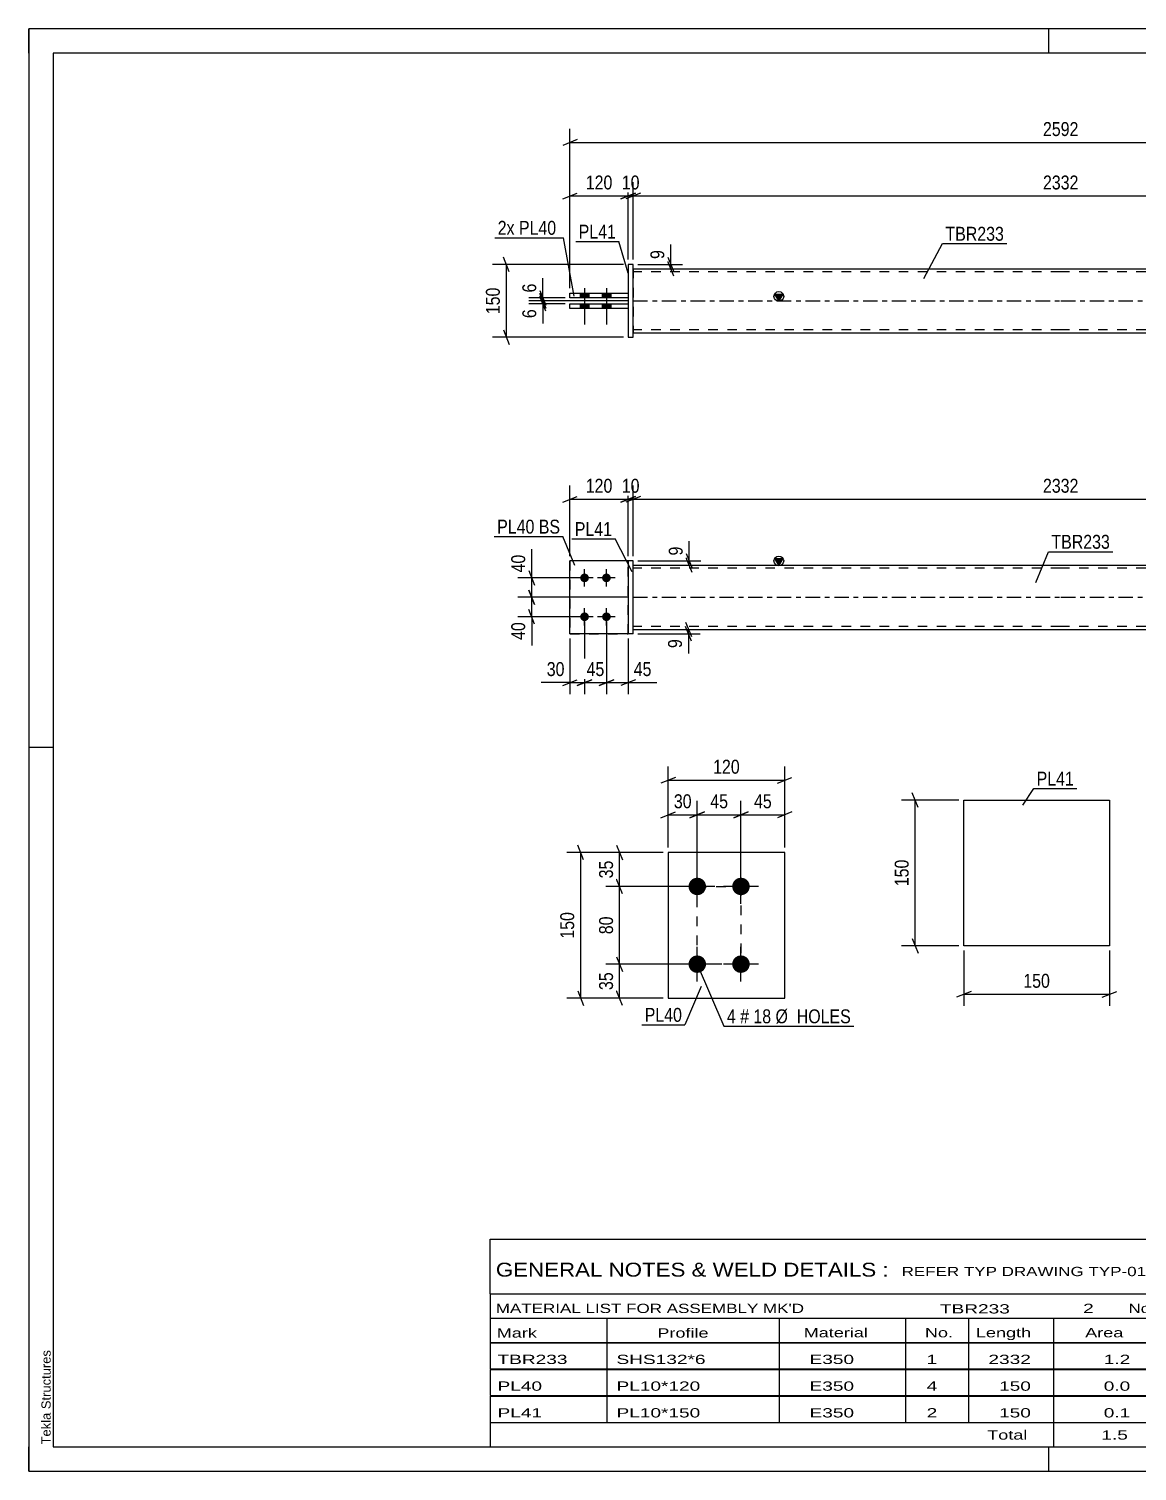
# Model space of a CAD drawing. Header units: millimetres. Extents: x 0 to 420, y 0 to 297.
# Drawn here: x 0 to 228.2, y 0 to 297 of the extents above; entities that cross this region are included whole.
import ezdxf

# ---------------------------------------------------------------- set-up
doc = ezdxf.new("R2010")
doc.units = ezdxf.units.MM
doc.linetypes.add('DXK_LINE_DOT2', pattern=[3.9198, 1.9599, -1.9599])
doc.linetypes.add('DXK_LINE_DOT3', pattern=[5.9187, 2.979, -0.9799, 0.9799, -0.9799])
doc.styles.add('Arial', font='ARIAL.TTF', dxfattribs={"height": 0.2})
doc.styles.add('Arial Narrow', font='ARIALN.TTF', dxfattribs={"height": 0.2})

# ---------------------------------------------------------------- blocks, each defined once
blk = doc.blocks.new('Unknown-582684932-1127')
at = {"color": 5, "linetype": 'Continuous'}
for p, q in [((420, 297), (0, 297)), ((0, 297), (0, 0)), ((0, 292), (0, 297)), ((210, 292), (210, 297)), ((415, 292), (5, 292)), ((5, 292), (5, 5)), ((5, 149), (0, 149)), ((0, 0), (0, 5)), ((5, 5), (415, 5)), ((210, 0), (210, 5)), ((0, 0), (420, 0))]:
    blk.add_line(p, q, dxfattribs=at)
at = {"color": 174, "linetype": 'Continuous', "style": 'Arial'}
blk.add_text('Tekla Structures', height=1.9102, rotation=90, dxfattribs=at).set_placement((4.5, 5.5))
blk = doc.blocks.new('Part-582684932-1392 - 1364')
at = {"color": 2, "linetype": 'Continuous'}
for p, q in [((123.42, 187.44), (111.42, 187.44)), ((111.42, 172.44), (111.42, 187.44)), ((123.42, 172.44), (111.42, 172.44))]:
    blk.add_line(p, q, dxfattribs=at)
at = {"color": 7, "linetype": 'DXK_LINE_DOT2'}
blk.add_line((123.42, 172.44), (123.42, 187.44), dxfattribs=at)
blk = doc.blocks.new('Part-582684932-1397 - 1364')
at = {"color": 7, "linetype": 'DXK_LINE_DOT2'}
for p, q in [((123.42, 187.44), (111.42, 187.44)), ((111.42, 187.44), (111.42, 172.44)), ((123.42, 172.44), (123.42, 187.44)), ((111.42, 172.44), (123.42, 172.44))]:
    blk.add_line(p, q, dxfattribs=at)
blk = doc.blocks.new('Part-582684932-1412 - 1364')
at = {"color": 2, "linetype": 'Continuous'}
for p, q in [((124.42, 187.44), (123.42, 187.44)), ((123.42, 187.44), (123.42, 172.44)), ((124.42, 172.44), (124.42, 187.44)), ((124.42, 172.44), (123.42, 172.44))]:
    blk.add_line(p, q, dxfattribs=at)
blk = doc.blocks.new('Bolt-582684932-1414 - 1364')
at = {"linetype": 'Continuous'}
for points in [[(114.42, 183.04, -1), (114.42, 184.84, -1)], [(118.92, 183.04, -1), (118.92, 184.84, -1)], [(114.42, 175.04, -1), (114.42, 176.84, -1)], [(118.92, 175.04, -1), (118.92, 176.84, -1)]]:
    blk.add_hatch(color=1, dxfattribs=at).paths.add_polyline_path(points)
at = {"color": 1, "linetype": 'Continuous'}
for p, q in [((114.42, 182.14), (114.42, 185.74)), ((118.92, 182.14), (118.92, 185.74)), ((116.22, 183.94), (112.62, 183.94)), ((120.72, 183.94), (117.12, 183.94)), ((116.22, 175.94), (112.62, 175.94)), ((114.42, 174.14), (114.42, 177.74)), ((120.72, 175.94), (117.12, 175.94)), ((118.92, 174.14), (118.92, 177.74))]:
    blk.add_line(p, q, dxfattribs=at)
blk = doc.blocks.new('Part-582684932-1439 - 1364')
at = {"linetype": 'Continuous'}
blk.add_hatch(color=2, dxfattribs=at).paths.add_polyline_path([(154.42, 186.54), (153.62, 187.94), (155.22, 187.94)])
at = {"color": 2, "linetype": 'Continuous'}
for p, q in [((154.42, 186.54), (153.62, 187.94)), ((153.62, 187.94), (155.22, 187.94)), ((155.22, 187.94), (154.42, 186.54)), ((124.42, 186.54), (212.42, 186.54)), ((212.52, 186.54), (300.52, 186.54)), ((124.42, 173.34), (212.42, 173.34)), ((212.52, 173.34), (300.52, 173.34))]:
    blk.add_line(p, q, dxfattribs=at)
at = {"color": 7, "linetype": 'DXK_LINE_DOT2'}
for p, q in [((124.42, 173.34), (124.42, 186.54)), ((212.42, 185.94), (124.42, 185.94)), ((300.52, 185.94), (212.52, 185.94)), ((300.52, 186.54), (300.52, 173.34)), ((212.42, 173.94), (124.42, 173.94)), ((300.52, 173.94), (212.52, 173.94))]:
    blk.add_line(p, q, dxfattribs=at)
at = {"color": 7, "linetype": 'DXK_LINE_DOT3'}
for p, q in [((124.42, 179.94), (212.42, 179.94)), ((212.52, 179.94), (300.52, 179.94))]:
    blk.add_line(p, q, dxfattribs=at)
at = {"color": 2, "linetype": 'Continuous'}
blk.add_circle((154.42, 187.44), 1, dxfattribs=at)
blk = doc.blocks.new('Part-582684932-1771 - 1745')
at = {"color": 2, "linetype": 'Continuous'}
for p, q in [((111.42, 239.39), (111.42, 240.39)), ((111.42, 240.39), (123.42, 240.39)), ((123.42, 239.39), (111.42, 239.39)), ((123.42, 240.39), (123.42, 239.39))]:
    blk.add_line(p, q, dxfattribs=at)
blk = doc.blocks.new('Part-582684932-1751 - 1745')
at = {"linetype": 'Continuous'}
blk.add_hatch(color=2, dxfattribs=at).paths.add_polyline_path([(154.42, 240.99), (153.62, 242.39), (155.22, 242.39)])
at = {"color": 2, "linetype": 'Continuous'}
for p, q in [((124.42, 247.59), (212.42, 247.59)), ((212.52, 247.59), (300.52, 247.59)), ((154.42, 240.99), (153.62, 242.39)), ((153.62, 242.39), (155.22, 242.39)), ((155.22, 242.39), (154.42, 240.99)), ((124.42, 234.39), (212.42, 234.39)), ((212.52, 234.39), (300.52, 234.39))]:
    blk.add_line(p, q, dxfattribs=at)
at = {"color": 7, "linetype": 'DXK_LINE_DOT2'}
for p, q in [((124.42, 247.59), (124.42, 234.39)), ((212.42, 246.99), (124.42, 246.99)), ((300.52, 246.99), (212.52, 246.99)), ((300.52, 247.59), (300.52, 234.39)), ((212.42, 234.99), (124.42, 234.99)), ((300.52, 234.99), (212.52, 234.99))]:
    blk.add_line(p, q, dxfattribs=at)
at = {"color": 7, "linetype": 'DXK_LINE_DOT3'}
for p, q in [((124.42, 240.99), (212.42, 240.99)), ((212.52, 240.99), (300.52, 240.99))]:
    blk.add_line(p, q, dxfattribs=at)
at = {"color": 2, "linetype": 'Continuous'}
blk.add_circle((154.42, 241.89), 1, dxfattribs=at)
blk = doc.blocks.new('Part-582684932-1776 - 1745')
at = {"color": 2, "linetype": 'Continuous'}
for p, q in [((111.42, 242.59), (123.42, 242.59)), ((111.42, 241.59), (111.42, 242.59)), ((123.42, 241.59), (111.42, 241.59)), ((123.42, 242.59), (123.42, 241.59))]:
    blk.add_line(p, q, dxfattribs=at)
blk = doc.blocks.new('Part-582684932-1781 - 1745')
at = {"color": 2, "linetype": 'Continuous'}
for p, q in [((124.42, 248.49), (123.42, 248.49)), ((123.42, 248.49), (123.42, 233.49)), ((124.42, 233.49), (124.42, 248.49)), ((123.42, 233.49), (124.42, 233.49))]:
    blk.add_line(p, q, dxfattribs=at)
blk = doc.blocks.new('Bolt-582684932-1783 - 1745')
at = {"linetype": 'Continuous'}
for points in [[(113.52, 241.59), (115.32, 241.59), (115.32, 242.59), (113.52, 242.59)], [(113.52, 241.59), (115.32, 241.59), (115.32, 242.59), (113.52, 242.59)], [(118.02, 241.59), (119.82, 241.59), (119.82, 242.59), (118.02, 242.59)], [(118.02, 241.59), (119.82, 241.59), (119.82, 242.59), (118.02, 242.59)], [(113.52, 239.39), (115.32, 239.39), (115.32, 240.39), (113.52, 240.39)], [(113.52, 239.39), (115.32, 239.39), (115.32, 240.39), (113.52, 240.39)], [(118.02, 239.39), (119.82, 239.39), (119.82, 240.39), (118.02, 240.39)], [(118.02, 239.39), (119.82, 239.39), (119.82, 240.39), (118.02, 240.39)]]:
    blk.add_hatch(color=1, dxfattribs=at).paths.add_polyline_path(points)
at = {"color": 1, "linetype": 'Continuous'}
for p, q in [((114.42, 243.59), (114.42, 236.09)), ((114.42, 243.59), (114.42, 236.09)), ((118.92, 243.59), (118.92, 236.09)), ((118.92, 243.59), (118.92, 236.09)), ((113.52, 242.59), (113.52, 241.59)), ((113.52, 242.59), (113.52, 241.59)), ((115.32, 242.59), (115.32, 241.59)), ((115.32, 242.59), (115.32, 241.59)), ((118.02, 242.59), (118.02, 241.59)), ((118.02, 242.59), (118.02, 241.59)), ((119.82, 242.59), (119.82, 241.59)), ((119.82, 242.59), (119.82, 241.59)), ((113.52, 240.39), (113.52, 239.39)), ((113.52, 240.39), (113.52, 239.39)), ((115.32, 240.39), (115.32, 239.39)), ((115.32, 240.39), (115.32, 239.39)), ((118.02, 240.39), (118.02, 239.39)), ((118.02, 240.39), (118.02, 239.39)), ((119.82, 240.39), (119.82, 239.39)), ((119.82, 240.39), (119.82, 239.39))]:
    blk.add_line(p, q, dxfattribs=at)
blk = doc.blocks.new('Bolt-582684932-2085 - 2022')
at = {"linetype": 'Continuous'}
for points in [[(137.63, 118.6, -1), (137.63, 122.2, -1)], [(146.63, 118.6, -1), (146.63, 122.2, -1)], [(137.63, 102.6, -1), (137.63, 106.2, -1)], [(146.63, 102.6, -1), (146.63, 106.2, -1)]]:
    blk.add_hatch(color=1, dxfattribs=at).paths.add_polyline_path(points)
at = {"color": 1, "linetype": 'Continuous'}
for p, q in [((137.63, 116.8), (137.63, 124)), ((146.63, 116.8), (146.63, 124)), ((141.23, 120.4), (134.03, 120.4)), ((150.23, 120.4), (143.03, 120.4)), ((137.63, 100.8), (137.63, 108)), ((146.63, 100.8), (146.63, 108)), ((141.23, 104.4), (134.03, 104.4)), ((150.23, 104.4), (143.03, 104.4))]:
    blk.add_line(p, q, dxfattribs=at)
blk = doc.blocks.new('Part-582684932-2090 - 2022')
at = {"color": 2, "linetype": 'Continuous'}
for p, q in [((155.63, 127.4), (131.63, 127.4)), ((131.63, 127.4), (131.63, 97.4)), ((155.63, 97.4), (155.63, 127.4)), ((131.63, 97.4), (155.63, 97.4))]:
    blk.add_line(p, q, dxfattribs=at)
blk = doc.blocks.new('Part-582684932-2237 - 2231')
at = {"color": 2, "linetype": 'Continuous'}
for p, q in [((192.5, 138.19), (222.5, 138.19)), ((192.5, 108.19), (192.5, 138.19)), ((222.5, 138.19), (222.5, 108.19)), ((222.5, 108.19), (192.5, 108.19))]:
    blk.add_line(p, q, dxfattribs=at)
blk = doc.blocks.new('Rectangle-582684932-2216 - 2022')
at = {"color": 1, "linetype": 'DXK_LINE_DOT2'}
blk.add_lwpolyline([(137.63, 120.4), (146.63, 120.4), (146.63, 104.4), (137.63, 104.4), (137.63, 120.4)], close=True, dxfattribs=at)
blk = doc.blocks.new('StraightDimension-582684932-1601 - 1364')
at = {"color": 7, "linetype": 'Continuous'}
for p, q in [((102.94, 185.44), (104.14, 182.44)), ((113.42, 183.94), (100.69, 183.94)), ((104.14, 178.44), (102.94, 181.44)), ((103.54, 179.94), (103.54, 183.94)), ((123.42, 179.94), (100.69, 179.94))]:
    blk.add_line(p, q, dxfattribs=at)
at = {"color": 0}
blk.add_wipeout([(102.79, 189.32), (98.59, 189.32), (98.59, 184.46), (102.79, 184.46)], dxfattribs=at)
at = {"color": 7, "linetype": 'Continuous'}
blk.add_line((103.54, 183.94), (103.54, 189.85), dxfattribs=at)
blk.add_line((103.54, 183.94), (103.54, 189.85), dxfattribs=at)
at = {"color": 3, "style": 'Arial Narrow'}
blk.add_text('40', height=2.863, rotation=90.0002, dxfattribs=at).set_placement((102.19, 185.06))
blk = doc.blocks.new('StraightDimension-582684932-1572 - 1364')
at = {"color": 7, "linetype": 'Continuous'}
for p, q in [((114.42, 174.94), (114.42, 159.98)), ((111.42, 171.44), (111.42, 159.98)), ((109.92, 161.78), (112.92, 162.98)), ((111.42, 162.38), (114.42, 162.38)), ((115.92, 162.98), (112.92, 161.78))]:
    blk.add_line(p, q, dxfattribs=at)
at = {"color": 0}
blk.add_wipeout([(110.89, 163.13), (110.89, 167.33), (106.04, 167.33), (106.04, 163.13)], dxfattribs=at)
at = {"color": 7, "linetype": 'Continuous'}
blk.add_line((111.42, 162.38), (105.51, 162.38), dxfattribs=at)
blk.add_line((111.42, 162.38), (105.51, 162.38), dxfattribs=at)
at = {"color": 3, "style": 'Arial Narrow'}
blk.add_text('30', height=2.863, dxfattribs=at).set_placement((106.64, 163.73))
blk = doc.blocks.new('StraightDimension-582684932-1565 - 1364')
at = {"color": 7, "linetype": 'Continuous'}
for p, q in [((114.42, 174.94), (114.42, 159.98)), ((118.92, 174.94), (118.92, 159.98)), ((112.92, 161.78), (115.92, 162.98)), ((114.42, 162.38), (118.92, 162.38)), ((120.42, 162.98), (117.42, 161.78))]:
    blk.add_line(p, q, dxfattribs=at)
at = {"color": 0}
blk.add_wipeout([(119.09, 163.13), (119.09, 167.33), (114.24, 167.33), (114.24, 163.13)], dxfattribs=at)
at = {"color": 3, "style": 'Arial Narrow'}
blk.add_text('45', height=2.863, dxfattribs=at).set_placement((114.84, 163.73))
blk = doc.blocks.new('StraightDimension-582684932-1458 - 1364')
at = {"color": 7, "linetype": 'Continuous'}
for p, q in [((111.42, 188.44), (111.42, 202.98)), ((123.42, 188.44), (123.42, 202.98)), ((109.92, 199.53), (112.92, 200.73)), ((111.42, 200.13), (123.42, 200.13)), ((124.92, 200.73), (121.92, 199.53))]:
    blk.add_line(p, q, dxfattribs=at)
at = {"color": 0}
blk.add_wipeout([(120.76, 200.88), (120.76, 205.08), (114.07, 205.08), (114.07, 200.88)], dxfattribs=at)
at = {"color": 3, "style": 'Arial Narrow'}
blk.add_text('120', height=2.863, dxfattribs=at).set_placement((114.67, 201.48))
blk = doc.blocks.new('StraightDimension-582684932-1485 - 1364')
at = {"color": 7, "linetype": 'Continuous'}
for p, q in [((123.42, 188.44), (123.42, 202.98)), ((124.42, 188.44), (124.42, 202.98)), ((121.92, 199.53), (124.92, 200.73)), ((125.92, 200.73), (122.92, 199.53)), ((123.42, 200.13), (124.42, 200.13))]:
    blk.add_line(p, q, dxfattribs=at)
at = {"color": 0}
blk.add_wipeout([(126.34, 200.88), (126.34, 205.08), (121.49, 205.08), (121.49, 200.88)], dxfattribs=at)
at = {"color": 3, "style": 'Arial Narrow'}
blk.add_text('10', height=2.863, dxfattribs=at).set_placement((122.09, 201.48))
blk = doc.blocks.new('StraightDimension-582684932-1502 - 1364')
at = {"color": 7, "linetype": 'Continuous'}
for p, q in [((124.42, 188.44), (124.42, 202.98)), ((300.52, 188.44), (300.52, 202.98)), ((125.92, 200.73), (122.92, 199.53)), ((124.42, 200.13), (300.52, 200.13)), ((299.02, 199.53), (302.02, 200.73))]:
    blk.add_line(p, q, dxfattribs=at)
at = {"color": 0}
blk.add_wipeout([(216.72, 200.88), (216.72, 205.08), (208.21, 205.08), (208.21, 200.88)], dxfattribs=at)
at = {"color": 3, "style": 'Arial Narrow'}
blk.add_text('2332', height=2.863, dxfattribs=at).set_placement((208.81, 201.48))
blk = doc.blocks.new('StraightDimension-582684932-1552 - 1364')
at = {"color": 7, "linetype": 'Continuous'}
for p, q in [((118.92, 174.94), (118.92, 159.98)), ((123.42, 171.44), (123.42, 159.98)), ((117.42, 161.78), (120.42, 162.98)), ((118.92, 162.38), (123.42, 162.38)), ((124.92, 162.98), (121.92, 161.78))]:
    blk.add_line(p, q, dxfattribs=at)
at = {"color": 0}
blk.add_wipeout([(128.8, 163.13), (128.8, 167.33), (123.94, 167.33), (123.94, 163.13)], dxfattribs=at)
at = {"color": 7, "linetype": 'Continuous'}
blk.add_line((123.42, 162.38), (129.32, 162.38), dxfattribs=at)
blk.add_line((123.42, 162.38), (129.32, 162.38), dxfattribs=at)
at = {"color": 3, "style": 'Arial Narrow'}
blk.add_text('45', height=2.863, dxfattribs=at).set_placement((124.54, 163.73))
blk = doc.blocks.new('StraightDimension-582684932-1583 - 1364')
at = {"color": 7, "linetype": 'Continuous'}
for p, q in [((125.42, 173.34), (138.22, 173.34)), ((125.42, 172.44), (138.22, 172.44)), ((135.22, 174.84), (136.42, 171.84)), ((136.42, 170.94), (135.22, 173.94)), ((135.82, 172.44), (135.82, 173.34))]:
    blk.add_line(p, q, dxfattribs=at)
at = {"color": 0}
blk.add_wipeout([(135.07, 171.91), (130.87, 171.91), (130.87, 168.89), (135.07, 168.89)], dxfattribs=at)
at = {"color": 7, "linetype": 'Continuous'}
blk.add_line((135.82, 172.44), (135.82, 168.36), dxfattribs=at)
blk.add_line((135.82, 172.44), (135.82, 168.36), dxfattribs=at)
at = {"color": 3, "style": 'Arial Narrow'}
blk.add_text('9', height=2.86, rotation=90.0002, dxfattribs=at).set_placement((134.47, 169.49))
blk = doc.blocks.new('StraightDimension-582684932-1592 - 1364')
at = {"color": 7, "linetype": 'Continuous'}
for p, q in [((125.42, 187.44), (138.37, 187.44)), ((135.37, 188.94), (136.57, 185.94)), ((136.57, 185.04), (135.37, 188.04)), ((135.97, 186.54), (135.97, 187.44)), ((125.42, 186.54), (138.37, 186.54))]:
    blk.add_line(p, q, dxfattribs=at)
at = {"color": 0}
blk.add_wipeout([(135.22, 190.99), (131.02, 190.99), (131.02, 187.96), (135.22, 187.96)], dxfattribs=at)
at = {"color": 7, "linetype": 'Continuous'}
blk.add_line((135.97, 187.44), (135.97, 191.52), dxfattribs=at)
blk.add_line((135.97, 187.44), (135.97, 191.52), dxfattribs=at)
at = {"color": 3, "style": 'Arial Narrow'}
blk.add_text('9', height=2.86, rotation=90.0002, dxfattribs=at).set_placement((134.62, 188.56))
blk = doc.blocks.new('StraightDimension-582684932-1618 - 1364')
at = {"color": 7, "linetype": 'Continuous'}
for p, q in [((102.94, 181.44), (104.14, 178.44)), ((123.42, 179.94), (100.69, 179.94)), ((103.54, 175.94), (103.54, 179.94)), ((113.42, 175.94), (100.69, 175.94)), ((104.14, 174.44), (102.94, 177.44))]:
    blk.add_line(p, q, dxfattribs=at)
at = {"color": 0}
blk.add_wipeout([(102.79, 175.41), (98.59, 175.41), (98.59, 170.56), (102.79, 170.56)], dxfattribs=at)
at = {"color": 7, "linetype": 'Continuous'}
blk.add_line((103.54, 175.94), (103.54, 170.03), dxfattribs=at)
blk.add_line((103.54, 175.94), (103.54, 170.03), dxfattribs=at)
at = {"color": 3, "style": 'Arial Narrow'}
blk.add_text('40', height=2.863, rotation=90.0002, dxfattribs=at).set_placement((102.19, 171.16))
blk = doc.blocks.new('StraightDimension-582684932-1833 - 1745')
at = {"color": 7, "linetype": 'Continuous'}
for p, q in [((123.42, 240.99), (102.97, 240.99)), ((105.22, 242.49), (106.42, 239.49)), ((106.42, 238.89), (105.22, 241.89)), ((105.82, 240.39), (105.82, 240.99)), ((110.42, 240.39), (102.97, 240.39))]:
    blk.add_line(p, q, dxfattribs=at)
at = {"color": 0}
blk.add_wipeout([(105.07, 239.86), (100.87, 239.86), (100.87, 236.83), (105.07, 236.83)], dxfattribs=at)
at = {"color": 7, "linetype": 'Continuous'}
blk.add_line((105.82, 240.39), (105.82, 236.31), dxfattribs=at)
blk.add_line((105.82, 240.39), (105.82, 236.31), dxfattribs=at)
at = {"color": 3, "style": 'Arial Narrow'}
blk.add_text('6', height=2.86, rotation=90.0002, dxfattribs=at).set_placement((104.47, 237.43))
blk = doc.blocks.new('StraightDimension-582684932-1882 - 1745')
at = {"color": 7, "linetype": 'Continuous'}
for p, q in [((111.42, 243.59), (111.42, 265.43)), ((123.42, 249.49), (123.42, 265.43)), ((109.92, 261.98), (112.92, 263.18)), ((111.42, 262.58), (123.42, 262.58)), ((124.92, 263.18), (121.92, 261.98))]:
    blk.add_line(p, q, dxfattribs=at)
at = {"color": 0}
blk.add_wipeout([(120.76, 263.33), (120.76, 267.53), (114.07, 267.53), (114.07, 263.33)], dxfattribs=at)
at = {"color": 3, "style": 'Arial Narrow'}
blk.add_text('120', height=2.863, dxfattribs=at).set_placement((114.67, 263.93))
blk = doc.blocks.new('StraightDimension-582684932-1817 - 1745')
at = {"color": 7, "linetype": 'Continuous'}
for p, q in [((110.42, 241.59), (102.97, 241.59)), ((123.42, 240.99), (102.97, 240.99)), ((105.22, 243.09), (106.42, 240.09)), ((106.42, 239.49), (105.22, 242.49)), ((105.82, 240.99), (105.82, 241.59))]:
    blk.add_line(p, q, dxfattribs=at)
at = {"color": 0}
blk.add_wipeout([(105.07, 245.14), (100.87, 245.14), (100.87, 242.11), (105.07, 242.11)], dxfattribs=at)
at = {"color": 7, "linetype": 'Continuous'}
blk.add_line((105.82, 241.59), (105.82, 245.66), dxfattribs=at)
blk.add_line((105.82, 241.59), (105.82, 245.66), dxfattribs=at)
at = {"color": 3, "style": 'Arial Narrow'}
blk.add_text('6', height=2.86, rotation=90.0002, dxfattribs=at).set_placement((104.47, 242.71))
blk = doc.blocks.new('StraightDimension-582684932-1850 - 1745')
at = {"color": 7, "linetype": 'Continuous'}
for p, q in [((131.59, 249.99), (132.79, 246.99)), ((125.42, 248.49), (134.59, 248.49)), ((125.42, 247.59), (134.59, 247.59)), ((132.79, 246.09), (131.59, 249.09)), ((132.19, 247.59), (132.19, 248.49))]:
    blk.add_line(p, q, dxfattribs=at)
at = {"color": 0}
blk.add_wipeout([(131.44, 252.04), (127.24, 252.04), (127.24, 249.01), (131.44, 249.01)], dxfattribs=at)
at = {"color": 7, "linetype": 'Continuous'}
blk.add_line((132.19, 248.49), (132.19, 252.56), dxfattribs=at)
blk.add_line((132.19, 248.49), (132.19, 252.56), dxfattribs=at)
at = {"color": 3, "style": 'Arial Narrow'}
blk.add_text('9', height=2.86, rotation=90.0002, dxfattribs=at).set_placement((130.84, 249.61))
blk = doc.blocks.new('StraightDimension-582684932-1861 - 1745')
at = {"color": 7, "linetype": 'Continuous'}
for p, q in [((98.92, 246.99), (97.72, 249.99)), ((122.42, 248.49), (95.47, 248.49)), ((98.32, 233.49), (98.32, 248.49)), ((97.72, 234.99), (98.92, 231.99)), ((122.42, 233.49), (95.47, 233.49))]:
    blk.add_line(p, q, dxfattribs=at)
at = {"color": 0}
blk.add_wipeout([(97.57, 244.33), (93.37, 244.33), (93.37, 237.64), (97.57, 237.64)], dxfattribs=at)
at = {"color": 3, "style": 'Arial Narrow'}
blk.add_text('150', height=2.863, rotation=90.0002, dxfattribs=at).set_placement((96.97, 238.24))
blk = doc.blocks.new('StraightDimension-582684932-1872 - 1745')
at = {"color": 7, "linetype": 'Continuous'}
for p, q in [((123.42, 249.49), (123.42, 265.43)), ((124.42, 249.49), (124.42, 265.43)), ((121.92, 261.98), (124.92, 263.18)), ((125.92, 263.18), (122.92, 261.98)), ((123.42, 262.58), (124.42, 262.58))]:
    blk.add_line(p, q, dxfattribs=at)
at = {"color": 0}
blk.add_wipeout([(126.34, 263.33), (126.34, 267.53), (121.49, 267.53), (121.49, 263.33)], dxfattribs=at)
at = {"color": 3, "style": 'Arial Narrow'}
blk.add_text('10', height=2.863, dxfattribs=at).set_placement((122.09, 263.93))
blk = doc.blocks.new('StraightDimension-582684932-1892 - 1745')
at = {"color": 7, "linetype": 'Continuous'}
for p, q in [((124.42, 249.49), (124.42, 265.43)), ((300.52, 249.49), (300.52, 265.43)), ((125.92, 263.18), (122.92, 261.98)), ((124.42, 262.58), (300.52, 262.58)), ((299.02, 261.98), (302.02, 263.18))]:
    blk.add_line(p, q, dxfattribs=at)
at = {"color": 0}
blk.add_wipeout([(216.72, 263.33), (216.72, 267.53), (208.21, 267.53), (208.21, 263.33)], dxfattribs=at)
at = {"color": 3, "style": 'Arial Narrow'}
blk.add_text('2332', height=2.863, dxfattribs=at).set_placement((208.81, 263.93))
blk = doc.blocks.new('StraightDimension-582684932-1923 - 1745')
at = {"color": 7, "linetype": 'Continuous'}
for p, q in [((111.42, 243.59), (111.42, 276.43)), ((313.52, 243.59), (313.52, 276.43)), ((112.92, 274.18), (109.92, 272.98)), ((111.42, 273.58), (313.52, 273.58)), ((312.02, 272.98), (315.02, 274.18))]:
    blk.add_line(p, q, dxfattribs=at)
at = {"color": 0}
blk.add_wipeout([(216.72, 274.33), (216.72, 278.53), (208.21, 278.53), (208.21, 274.33)], dxfattribs=at)
at = {"color": 3, "style": 'Arial Narrow'}
blk.add_text('2592', height=2.863, dxfattribs=at).set_placement((208.81, 274.93))
blk = doc.blocks.new('StraightDimension-582684932-2094 - 2022')
at = {"color": 7, "linetype": 'Continuous'}
for p, q in [((133.13, 142.87), (130.13, 141.67)), ((131.63, 128.4), (131.63, 145.12)), ((154.13, 141.67), (157.13, 142.87)), ((155.63, 128.4), (155.63, 145.12)), ((131.63, 142.27), (155.63, 142.27))]:
    blk.add_line(p, q, dxfattribs=at)
at = {"color": 0}
blk.add_wipeout([(146.98, 143.02), (146.98, 147.22), (140.29, 147.22), (140.29, 143.02)], dxfattribs=at)
at = {"color": 3, "style": 'Arial Narrow'}
blk.add_text('120', height=2.863, dxfattribs=at).set_placement((140.89, 143.62))
blk = doc.blocks.new('StraightDimension-582684932-2114 - 2022')
at = {"color": 7, "linetype": 'Continuous'}
for p, q in [((131.63, 128.4), (131.63, 138.01)), ((137.63, 121.4), (137.63, 138.01)), ((130.13, 134.56), (133.13, 135.76)), ((131.63, 135.16), (137.63, 135.16)), ((139.13, 135.76), (136.13, 134.56))]:
    blk.add_line(p, q, dxfattribs=at)
at = {"color": 0}
blk.add_wipeout([(137.06, 135.91), (137.06, 140.11), (132.21, 140.11), (132.21, 135.91)], dxfattribs=at)
at = {"color": 3, "style": 'Arial Narrow'}
blk.add_text('30', height=2.863, dxfattribs=at).set_placement((132.81, 136.51))
blk = doc.blocks.new('StraightDimension-582684932-2154 - 2022')
at = {"color": 7, "linetype": 'Continuous'}
for p, q in [((114.23, 125.9), (113.03, 128.9)), ((130.63, 127.4), (110.78, 127.4)), ((113.63, 97.4), (113.63, 127.4)), ((113.03, 98.9), (114.23, 95.9)), ((130.63, 97.4), (110.78, 97.4))]:
    blk.add_line(p, q, dxfattribs=at)
at = {"color": 0}
blk.add_wipeout([(112.88, 115.74), (108.68, 115.74), (108.68, 109.05), (112.88, 109.05)], dxfattribs=at)
at = {"color": 3, "style": 'Arial Narrow'}
blk.add_text('150', height=2.863, rotation=90.0002, dxfattribs=at).set_placement((112.28, 109.65))
blk = doc.blocks.new('StraightDimension-582684932-2127 - 2022')
at = {"color": 7, "linetype": 'Continuous'}
for p, q in [((137.63, 121.4), (137.63, 138.01)), ((146.63, 121.4), (146.63, 138.01)), ((136.13, 134.56), (139.13, 135.76)), ((137.63, 135.16), (146.63, 135.16)), ((148.13, 135.76), (145.13, 134.56))]:
    blk.add_line(p, q, dxfattribs=at)
at = {"color": 0}
blk.add_wipeout([(144.56, 135.91), (144.56, 140.11), (139.71, 140.11), (139.71, 135.91)], dxfattribs=at)
at = {"color": 3, "style": 'Arial Narrow'}
blk.add_text('45', height=2.863, dxfattribs=at).set_placement((140.31, 136.51))
blk = doc.blocks.new('StraightDimension-582684932-2137 - 2022')
at = {"color": 7, "linetype": 'Continuous'}
for p, q in [((146.63, 121.4), (146.63, 138.01)), ((155.63, 128.4), (155.63, 138.01)), ((145.13, 134.56), (148.13, 135.76)), ((146.63, 135.16), (155.63, 135.16)), ((157.13, 135.76), (154.13, 134.56))]:
    blk.add_line(p, q, dxfattribs=at)
at = {"color": 0}
blk.add_wipeout([(153.56, 135.91), (153.56, 140.11), (148.71, 140.11), (148.71, 135.91)], dxfattribs=at)
at = {"color": 3, "style": 'Arial Narrow'}
blk.add_text('45', height=2.863, dxfattribs=at).set_placement((149.31, 136.51))
blk = doc.blocks.new('StraightDimension-582684932-2171 - 2022')
at = {"color": 7, "linetype": 'Continuous'}
for p, q in [((136.63, 104.4), (118.78, 104.4)), ((121.03, 105.9), (122.23, 102.9)), ((121.63, 97.4), (121.63, 104.4)), ((122.23, 95.9), (121.03, 98.9)), ((130.63, 97.4), (118.78, 97.4))]:
    blk.add_line(p, q, dxfattribs=at)
at = {"color": 0}
blk.add_wipeout([(120.88, 103.32), (116.68, 103.32), (116.68, 98.47), (120.88, 98.47)], dxfattribs=at)
at = {"color": 3, "style": 'Arial Narrow'}
blk.add_text('35', height=2.863, rotation=90.0002, dxfattribs=at).set_placement((120.28, 99.07))
blk = doc.blocks.new('StraightDimension-582684932-2187 - 2022')
at = {"color": 7, "linetype": 'Continuous'}
for p, q in [((122.23, 118.9), (121.03, 121.9)), ((136.63, 120.4), (118.78, 120.4)), ((121.63, 104.4), (121.63, 120.4)), ((136.63, 104.4), (118.78, 104.4)), ((121.03, 105.9), (122.23, 102.9))]:
    blk.add_line(p, q, dxfattribs=at)
at = {"color": 0}
blk.add_wipeout([(120.88, 114.82), (116.68, 114.82), (116.68, 109.97), (120.88, 109.97)], dxfattribs=at)
at = {"color": 3, "style": 'Arial Narrow'}
blk.add_text('80', height=2.863, rotation=90.0002, dxfattribs=at).set_placement((120.28, 110.57))
blk = doc.blocks.new('StraightDimension-582684932-2200 - 2022')
at = {"color": 7, "linetype": 'Continuous'}
for p, q in [((121.03, 128.9), (122.23, 125.9)), ((130.63, 127.4), (118.78, 127.4)), ((121.63, 120.4), (121.63, 127.4)), ((122.23, 118.9), (121.03, 121.9)), ((136.63, 120.4), (118.78, 120.4))]:
    blk.add_line(p, q, dxfattribs=at)
at = {"color": 0}
blk.add_wipeout([(120.88, 126.32), (116.68, 126.32), (116.68, 121.47), (120.88, 121.47)], dxfattribs=at)
at = {"color": 3, "style": 'Arial Narrow'}
blk.add_text('35', height=2.863, rotation=90.0002, dxfattribs=at).set_placement((120.28, 122.07))
blk = doc.blocks.new('StraightDimension-582684932-2239 - 2231')
at = {"color": 7, "linetype": 'Continuous'}
for p, q in [((183.1, 136.69), (181.9, 139.69)), ((191.5, 138.19), (179.65, 138.19)), ((182.5, 108.19), (182.5, 138.19)), ((191.5, 108.19), (179.65, 108.19)), ((181.9, 109.69), (183.1, 106.69))]:
    blk.add_line(p, q, dxfattribs=at)
at = {"color": 0}
blk.add_wipeout([(181.75, 126.53), (177.55, 126.53), (177.55, 119.85), (181.75, 119.85)], dxfattribs=at)
at = {"color": 3, "style": 'Arial Narrow'}
blk.add_text('150', height=2.863, rotation=90.0002, dxfattribs=at).set_placement((181.15, 120.45))
blk = doc.blocks.new('StraightDimension-582684932-2246 - 2231')
at = {"color": 7, "linetype": 'Continuous'}
for p, q in [((192.5, 107.19), (192.5, 95.79)), ((222.5, 107.19), (222.5, 95.79)), ((194, 98.79), (191, 97.59)), ((192.5, 98.19), (222.5, 98.19)), ((221, 97.59), (224, 98.79))]:
    blk.add_line(p, q, dxfattribs=at)
at = {"color": 0}
blk.add_wipeout([(210.84, 98.94), (210.84, 103.14), (204.16, 103.14), (204.16, 98.94)], dxfattribs=at)
at = {"color": 3, "style": 'Arial Narrow'}
blk.add_text('150', height=2.863, dxfattribs=at).set_placement((204.76, 99.54))
blk = doc.blocks.new('Unknown-582684932-2786')
at = {"color": 7, "linetype": 'Continuous'}
for p, q in [((95, 47.75), (255, 47.75)), ((95, 36.5), (95, 47.75)), ((255, 47.75), (255, 36.5)), ((95, 36.5), (255, 36.5)), ((95, 36.5), (95, 31.5)), ((255, 36.5), (255, 31.5)), ((95, 31.5), (255, 31.5)), ((95, 31.5), (95, 26.5)), ((119, 31.5), (119, 26.5)), ((154.5, 31.5), (154.5, 26.5)), ((180.5, 31.5), (180.5, 26.5)), ((193.5, 31.5), (193.5, 26.5)), ((211, 31.5), (211, 26.5)), ((233, 31.5), (233, 26.5)), ((255, 31.5), (255, 26.5)), ((95, 26.5), (255, 26.5)), ((95, 26.45), (95, 21.05)), ((95, 26.45), (255, 26.45)), ((119, 26.5), (119, 21)), ((154.5, 26.5), (154.5, 21)), ((180.5, 26.5), (180.5, 21)), ((193.5, 26.5), (193.5, 21)), ((211, 26.5), (211, 21)), ((233, 26.5), (233, 21)), ((255, 26.45), (255, 21.05)), ((95, 21.05), (255, 21.05)), ((95, 20.95), (95, 15.55)), ((95, 20.95), (255, 20.95)), ((119, 21), (119, 15.5)), ((154.5, 21), (154.5, 15.5)), ((180.5, 21), (180.5, 15.5)), ((193.5, 21), (193.5, 15.5)), ((211, 21), (211, 15.5)), ((233, 21), (233, 15.5)), ((255, 20.95), (255, 15.55)), ((95, 15.55), (255, 15.55)), ((95, 15.45), (95, 10.05)), ((95, 15.45), (255, 15.45)), ((119, 15.5), (119, 10)), ((154.5, 15.5), (154.5, 10)), ((180.5, 15.5), (180.5, 10)), ((193.5, 15.5), (193.5, 10)), ((211, 15.5), (211, 10)), ((233, 15.5), (233, 10)), ((255, 15.45), (255, 10.05)), ((95, 10.05), (255, 10.05)), ((95, 10), (255, 10)), ((95, 10), (95, 5)), ((211, 10), (211, 5)), ((233, 10), (233, 5)), ((255, 10), (255, 5)), ((95, 5), (255, 5))]:
    blk.add_line(p, q, dxfattribs=at)
at = {"color": 7, "style": 'Arial Narrow'}
for s, height, width, p in [('GENERAL NOTES & WELD DETAILS :', 2.8633, 1.4, (96.15, 40.06)), ('REFER TYP DRAWING TYP-01', 1.9089, 1.6, (179.7, 40.16)), ("MATERIAL LIST FOR ASSEMBLY MK'D", 1.9089, 1.6, (96.15, 32.56)), ('TBR233', 1.909, 1.794707, (187.59, 32.47)), ('2', 1.91, 1.794707, (217.08, 32.56)), ('No. Required', 1.9089, 1.6, (226.41, 32.56)), ('Mark', 1.909, 1.7, (96.34, 27.5)), ('Profile', 1.909, 1.7, (129.41, 27.5)), ('Material', 1.909, 1.7, (159.54, 27.56)), ('No.', 1.909, 1.7, (184.5, 27.56)), ('Length', 1.909, 1.7, (195, 27.56)), ('Area', 1.909, 1.7, (217.5, 27.56)), ('Weight', 1.909, 1.7, (237, 27.56))]:
    blk.add_text(s, height=height, dxfattribs=dict(at, width=width)).set_placement(p)
at = {"color": 7, "linetype": 'Continuous', "style": 'Arial Narrow'}
for s, height, width, p in [('TBR233', 1.909, 1.794707, (96.5, 22.06)), ('SHS132*6', 1.909, 1.794707, (121, 22.06)), ('E350', 1.909, 1.794707, (160.74, 22.06)), ('1', 1.91, 1.794707, (184.86, 22.06)), ('2332', 1.909, 1.794707, (197.58, 22.06)), ('1.2', 1.909, 1.794707, (221.32, 22.06)), ('55.4', 1.909, 1.794707, (240.14, 22.06)), ('PL40', 1.909, 1.794707, (96.5, 16.56)), ('PL10*120', 1.909, 1.794707, (121, 16.56)), ('E350', 1.909, 1.794707, (160.74, 16.56)), ('4', 1.91, 1.794707, (184.86, 16.56)), ('150', 1.909, 1.794707, (199.77, 16.56)), ('0.0', 1.909, 1.794707, (221.32, 16.56)), ('5.7', 1.909, 1.794707, (242.33, 16.56)), ('PL41', 1.909, 1.794707, (96.5, 11.06)), ('PL10*150', 1.909, 1.794707, (121, 11.06)), ('E350', 1.909, 1.794707, (160.74, 11.06)), ('2', 1.91, 1.794707, (184.86, 11.06)), ('150', 1.909, 1.794707, (199.77, 11.06)), ('0.1', 1.909, 1.794707, (221.32, 11.06)), ('3.5', 1.909, 1.794707, (242.33, 11.06)), ('Total', 1.909, 1.7, (197.33, 6.5)), ('1.5', 1.909, 1.794707, (220.83, 6.5)), ('64.5', 1.909, 1.794707, (240.14, 6.5))]:
    blk.add_text(s, height=height, dxfattribs=dict(at, width=width)).set_placement(p)
blk = doc.blocks.new('Mark-582684932-1408 - 1364')
at = {"color": 0}
blk.add_wipeout([(120.09, 192.56), (120.09, 195.56), (112.41, 195.56), (112.41, 192.56)], dxfattribs=at)
blk.add_wipeout([(120.09, 192.56), (120.09, 195.56), (112.41, 195.56), (112.41, 192.56)], dxfattribs=at)
at = {"color": 30, "linetype": 'Continuous'}
for p in [(111.81, 191.96), (124.19, 185.2)]:
    blk.add_line(p, (120.69, 191.96), dxfattribs=at)
at = {"color": 3, "style": 'Arial Narrow'}
blk.add_text('PL41', height=2.863, dxfattribs=at).set_placement((112.41, 192.56))
blk = doc.blocks.new('Mark-582684932-1435 - 1364')
at = {"color": 0}
blk.add_wipeout([(222.61, 189.94), (222.61, 192.94), (210.55, 192.94), (210.55, 189.94)], dxfattribs=at)
blk.add_wipeout([(222.61, 189.94), (222.61, 192.94), (210.55, 192.94), (210.55, 189.94)], dxfattribs=at)
at = {"color": 30, "linetype": 'Continuous'}
for p, q in [((207.35, 182.99), (209.95, 189.34)), ((209.95, 189.34), (223.21, 189.34))]:
    blk.add_line(p, q, dxfattribs=at)
at = {"color": 3, "style": 'Arial Narrow'}
blk.add_text('TBR233', height=2.863, dxfattribs=at).set_placement((210.55, 189.94))
blk = doc.blocks.new('MarkSet-582684932-1736 - 1364')
at = {"color": 0}
blk.add_wipeout([(104.1, 193.06), (104.1, 196.06), (96.43, 196.06), (96.43, 193.06)], dxfattribs=at)
blk.add_wipeout([(104.1, 193.06), (104.1, 196.06), (96.43, 196.06), (96.43, 193.06)], dxfattribs=at)
blk.add_wipeout([(109.38, 193.06), (109.38, 196.06), (105, 196.06), (105, 193.06)], dxfattribs=at)
blk.add_wipeout([(109.38, 193.06), (109.38, 196.06), (105, 196.06), (105, 193.06)], dxfattribs=at)
at = {"color": 30, "linetype": 'Continuous'}
for p in [(95.83, 192.46), (112.45, 186.5)]:
    blk.add_line(p, (109.98, 192.46), dxfattribs=at)
at = {"color": 3, "style": 'Arial Narrow'}
for s, p in [('PL40', (96.43, 193.06)), ('BS', (105, 193.06))]:
    blk.add_text(s, height=2.863, dxfattribs=at).set_placement(p)
blk = doc.blocks.new('MarkSet-582684932-1961 - 1745')
at = {"color": 30, "linetype": 'Continuous'}
blk.add_line((112.26, 241.97), (110.09, 253.99), dxfattribs=at)
at = {"color": 0}
blk.add_wipeout([(100.01, 254.59), (100.01, 257.59), (96.54, 257.59), (96.54, 254.59)], dxfattribs=at)
blk.add_wipeout([(100.01, 254.59), (100.01, 257.59), (96.54, 257.59), (96.54, 254.59)], dxfattribs=at)
blk.add_wipeout([(108.59, 254.59), (108.59, 257.59), (100.91, 257.59), (100.91, 254.59)], dxfattribs=at)
blk.add_wipeout([(108.59, 254.59), (108.59, 257.59), (100.91, 257.59), (100.91, 254.59)], dxfattribs=at)
at = {"color": 30, "linetype": 'Continuous'}
blk.add_line((95.94, 253.99), (110.09, 253.99), dxfattribs=at)
at = {"color": 3, "style": 'Arial Narrow'}
for s, p in [('2x', (96.54, 254.59)), ('PL40', (100.91, 254.59))]:
    blk.add_text(s, height=2.863, dxfattribs=at).set_placement(p)
blk = doc.blocks.new('Mark-582684932-1747 - 1745')
at = {"color": 0}
blk.add_wipeout([(200.78, 253.37), (200.78, 256.37), (188.73, 256.37), (188.73, 253.37)], dxfattribs=at)
blk.add_wipeout([(200.78, 253.37), (200.78, 256.37), (188.73, 256.37), (188.73, 253.37)], dxfattribs=at)
at = {"color": 30, "linetype": 'Continuous'}
for p, q in [((184.29, 245.61), (188.13, 252.77)), ((188.13, 252.77), (201.38, 252.77))]:
    blk.add_line(p, q, dxfattribs=at)
at = {"color": 3, "style": 'Arial Narrow'}
blk.add_text('TBR233', height=2.863, dxfattribs=at).set_placement((188.73, 253.37))
blk = doc.blocks.new('Mark-582684932-1777 - 1745')
at = {"color": 0}
blk.add_wipeout([(120.89, 253.8), (120.89, 256.8), (113.21, 256.8), (113.21, 253.8)], dxfattribs=at)
blk.add_wipeout([(120.89, 253.8), (120.89, 256.8), (113.21, 256.8), (113.21, 253.8)], dxfattribs=at)
at = {"color": 30, "linetype": 'Continuous'}
for p in [(112.61, 253.2), (123.42, 246.72)]:
    blk.add_line(p, (121.49, 253.2), dxfattribs=at)
at = {"color": 3, "style": 'Arial Narrow'}
blk.add_text('PL41', height=2.863, dxfattribs=at).set_placement((113.21, 253.8))
blk = doc.blocks.new('Mark-582684932-2081 - 2022')
at = {"color": 0}
blk.add_wipeout([(145.56, 92.23), (145.56, 95.23), (143.73, 95.23), (143.73, 92.23)], dxfattribs=at)
blk.add_wipeout([(145.56, 92.23), (145.56, 95.23), (143.73, 95.23), (143.73, 92.23)], dxfattribs=at)
at = {"color": 7, "linetype": 'Continuous'}
blk.add_line((137.63, 104.4), (143.13, 91.63), dxfattribs=at)
at = {"color": 0}
blk.add_wipeout([(148.28, 92.23), (148.28, 95.23), (146.46, 95.23), (146.46, 92.23)], dxfattribs=at)
blk.add_wipeout([(148.28, 92.23), (148.28, 95.23), (146.46, 95.23), (146.46, 92.23)], dxfattribs=at)
at = {"color": 3, "style": 'Arial Narrow'}
blk.add_text('4', height=2.86, dxfattribs=at).set_placement((143.73, 92.23))
at = {"color": 0}
blk.add_wipeout([(152.84, 92.23), (152.84, 95.23), (149.18, 95.23), (149.18, 92.23)], dxfattribs=at)
blk.add_wipeout([(152.84, 92.23), (152.84, 95.23), (149.18, 95.23), (149.18, 92.23)], dxfattribs=at)
at = {"color": 3, "style": 'Arial Narrow'}
blk.add_text('#', height=2.86, dxfattribs=at).set_placement((146.46, 92.23))
at = {"color": 0}
blk.add_wipeout([(169.27, 92.23), (169.27, 95.23), (153.74, 95.23), (153.74, 92.23)], dxfattribs=at)
blk.add_wipeout([(169.27, 92.23), (169.27, 95.23), (153.74, 95.23), (153.74, 92.23)], dxfattribs=at)
at = {"color": 7, "linetype": 'Continuous'}
blk.add_line((143.13, 91.63), (169.87, 91.63), dxfattribs=at)
at = {"color": 3, "style": 'Arial Narrow'}
for s, p in [('18', (149.18, 92.23)), ('Ø  HOLES', (153.74, 92.23))]:
    blk.add_text(s, height=2.863, dxfattribs=at).set_placement(p)
blk = doc.blocks.new('Mark-582684932-2086 - 2022')
at = {"color": 0}
blk.add_wipeout([(134.48, 92.53), (134.48, 95.53), (126.81, 95.53), (126.81, 92.53)], dxfattribs=at)
blk.add_wipeout([(134.48, 92.53), (134.48, 95.53), (126.81, 95.53), (126.81, 92.53)], dxfattribs=at)
at = {"color": 30, "linetype": 'Continuous'}
for p in [(138.4, 99.78), (126.21, 91.93)]:
    blk.add_line(p, (135.08, 91.93), dxfattribs=at)
at = {"color": 3, "style": 'Arial Narrow'}
blk.add_text('PL40', height=2.863, dxfattribs=at).set_placement((126.81, 92.53))
blk = doc.blocks.new('Mark-582684932-2233 - 2231')
at = {"color": 0}
blk.add_wipeout([(215.18, 141.17), (215.18, 144.17), (207.5, 144.17), (207.5, 141.17)], dxfattribs=at)
blk.add_wipeout([(215.18, 141.17), (215.18, 144.17), (207.5, 144.17), (207.5, 141.17)], dxfattribs=at)
at = {"color": 30, "linetype": 'Continuous'}
for p, q in [((204.67, 137.13), (206.9, 140.57)), ((206.9, 140.57), (215.78, 140.57))]:
    blk.add_line(p, q, dxfattribs=at)
at = {"color": 3, "style": 'Arial Narrow'}
blk.add_text('PL41', height=2.863, dxfattribs=at).set_placement((207.5, 141.17))

msp = doc.modelspace()

# ---------------------------------------------------------------- block references
for name in ['Unknown-582684932-1127', 'Part-582684932-1781 - 1745', 'Part-582684932-1751 - 1745', 'Bolt-582684932-1783 - 1745', 'Part-582684932-1776 - 1745', 'Part-582684932-1771 - 1745', 'Part-582684932-1392 - 1364', 'Part-582684932-1397 - 1364', 'Part-582684932-1412 - 1364', 'Part-582684932-1439 - 1364', 'Bolt-582684932-1414 - 1364', 'Part-582684932-2237 - 2231', 'Part-582684932-2090 - 2022', 'Bolt-582684932-2085 - 2022', 'Rectangle-582684932-2216 - 2022', 'Unknown-582684932-2786']:
    msp.add_blockref(name, (0, 0))

# ---------------------------------------------------------------- next in the draw order: block references
for name in ['StraightDimension-582684932-1833 - 1745', 'StraightDimension-582684932-1601 - 1364', 'StraightDimension-582684932-1572 - 1364', 'StraightDimension-582684932-2094 - 2022', 'Mark-582684932-2233 - 2231', 'StraightDimension-582684932-2239 - 2231']:
    msp.add_blockref(name, (0, 0))

# ---------------------------------------------------------------- next in the draw order: block references
for name in ['StraightDimension-582684932-1882 - 1745', 'StraightDimension-582684932-1458 - 1364', 'StraightDimension-582684932-1565 - 1364', 'StraightDimension-582684932-2114 - 2022', 'StraightDimension-582684932-2246 - 2231']:
    msp.add_blockref(name, (0, 0))

# ---------------------------------------------------------------- next in the draw order: block references
for name in ['StraightDimension-582684932-1850 - 1745', 'StraightDimension-582684932-1817 - 1745', 'StraightDimension-582684932-1485 - 1364', 'StraightDimension-582684932-1552 - 1364', 'StraightDimension-582684932-2127 - 2022', 'StraightDimension-582684932-2154 - 2022']:
    msp.add_blockref(name, (0, 0))

# ---------------------------------------------------------------- next in the draw order: block references
for name in ['StraightDimension-582684932-1861 - 1745', 'StraightDimension-582684932-1502 - 1364', 'StraightDimension-582684932-1618 - 1364', 'StraightDimension-582684932-1583 - 1364', 'StraightDimension-582684932-2137 - 2022', 'StraightDimension-582684932-2171 - 2022']:
    msp.add_blockref(name, (0, 0))

# ---------------------------------------------------------------- next in the draw order: block references
for name in ['StraightDimension-582684932-1872 - 1745', 'StraightDimension-582684932-1592 - 1364', 'Mark-582684932-1435 - 1364', 'StraightDimension-582684932-2187 - 2022']:
    msp.add_blockref(name, (0, 0))

# ---------------------------------------------------------------- next in the draw order: block references
for name in ['StraightDimension-582684932-1892 - 1745', 'Mark-582684932-1408 - 1364', 'StraightDimension-582684932-2200 - 2022', 'Mark-582684932-2081 - 2022']:
    msp.add_blockref(name, (0, 0))

# ---------------------------------------------------------------- next in the draw order: block references
for name in ['StraightDimension-582684932-1923 - 1745', 'MarkSet-582684932-1736 - 1364', 'Mark-582684932-2086 - 2022']:
    msp.add_blockref(name, (0, 0))

# ---------------------------------------------------------------- next in the draw order: block references
for name in ['MarkSet-582684932-1961 - 1745', 'Mark-582684932-1747 - 1745']:
    msp.add_blockref(name, (0, 0))

# ---------------------------------------------------------------- next in the draw order: block references
msp.add_blockref('Mark-582684932-1777 - 1745', (0, 0))

doc.saveas('drawing.dxf')
